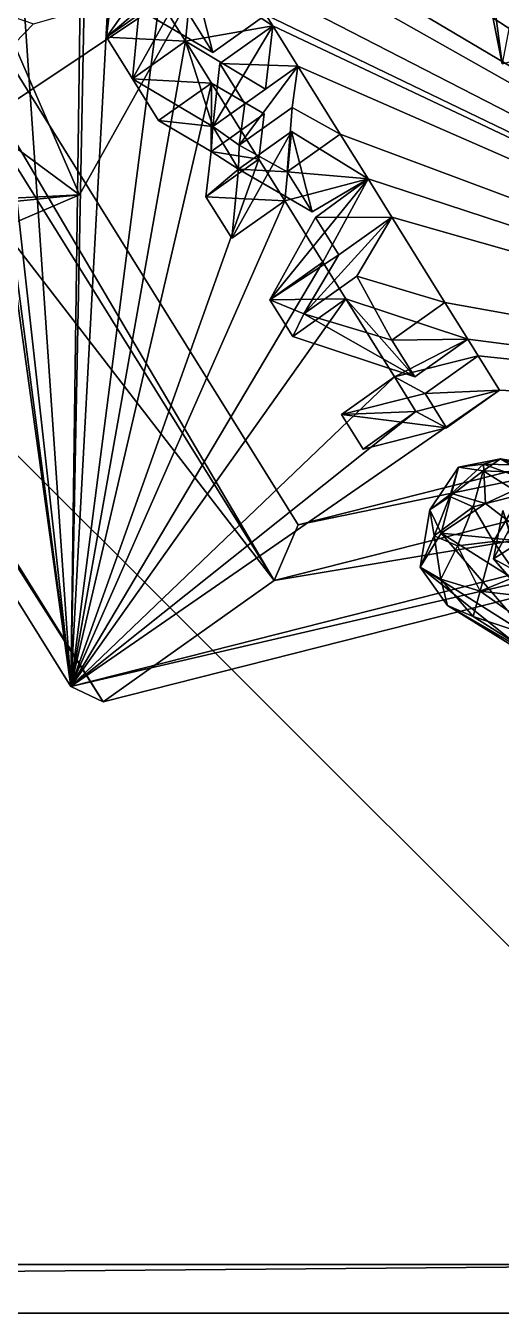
# Model space of a CAD drawing. Header units: metres. Extents: x -7.7 to 8, y -8.9 to 8.6.
# Drawn here: x 4.59 to 5.73, y -5.647 to -2.557 of the extents above; entities that cross this region are included whole.
import ezdxf

# ---------------------------------------------------------------- set-up
doc = ezdxf.new("R2010")
doc.units = ezdxf.units.M
doc.layers.add('LIBERTY', color=1, linetype='CONTINUOUS')

msp = doc.modelspace()

# ---------------------------------------------------------------- linework, layer by layer
at = {"layer": 'LIBERTY', "color": 7}
for points in [[(-7.53329, 8.63299, 0.068), (6.51222, 8.63299, 0.068), (-7.65053, -5.52977, 0.068)], [(-7.65053, -5.52977, 0.068), (6.51222, 8.63299, 0.068), (-7.53329, -5.64701, 0.068)], [(6.51222, 8.63299, 0.068), (6.62947, 8.51574, 0.068), (-7.53329, -5.64701, 0.068)], [(6.62947, 8.51574, 0.068), (6.51222, -5.64701, 0.068), (-7.53329, -5.64701, 0.068)], [(-7.53329, 8.51574, 1.70282), (-7.53329, -5.52977, 1.70282), (6.51222, -5.52977, 1.70282)], [(6.51222, 8.51574, 1.70282), (-7.53329, 8.51574, 1.70282), (6.51222, -5.52977, 1.70282)], [(6.51222, -5.52977, 1.70282), (-7.53329, -5.52977, 1.70282), (-7.53329, -5.64701, 1.58275)], [(6.51222, -5.52977, 1.70282), (-7.53329, -5.64701, 1.58275), (6.51222, -5.64701, 1.58275)], [(-7.53329, -5.64701, 1.58275), (-7.53329, -5.64701, 0.068), (6.51222, -5.64701, 0.068)], [(6.51222, -5.64701, 1.58275), (-7.53329, -5.64701, 1.58275), (6.51222, -5.64701, 0.068)]]:
    msp.add_3dface(points, dxfattribs=at)
at = {"layer": 'LIBERTY', "color": 6}
for points in [[(5.62472, 0.835184, 35.0532), (5.21463, 0.543574, 35.2725), (7.96931, -2.93474, 34.4246)], [(5.62472, 0.835184, 35.0532), (7.96931, -2.93474, 34.4246), (7.92345, -2.77378, 34.3275)], [(5.72459, 0.761822, 34.917), (5.62472, 0.835184, 35.0532), (7.92345, -2.77378, 34.3275)], [(5.72459, 0.761822, 34.917), (7.92345, -2.77378, 34.3275), (5.55437, 0.389197, 34.1031)], [(5.21463, 0.543574, 35.2725), (5.17995, 0.374539, 35.2082), (7.37881, -3.16107, 34.6187)], [(7.55921, -3.22635, 34.6438), (5.21463, 0.543574, 35.2725), (7.37881, -3.16107, 34.6187)], [(5.21463, 0.543574, 35.2725), (7.55921, -3.22635, 34.6438), (7.96931, -2.93474, 34.4246)], [(2.12147, 0.088042, 28.8818), (2.53156, 0.379652, 28.6626), (5.18581, -3.88819, 27.9509)], [(2.53156, 0.379652, 28.6626), (2.68287, 0.361158, 28.6955), (5.18581, -3.88819, 27.9509)], [(7.37881, -3.16107, 34.6187), (5.17995, 0.374539, 35.2082), (5.00973, 0.001915, 34.3944)], [(5.55437, 0.389197, 34.1031), (7.92345, -2.77378, 34.3275), (7.35509, -2.50623, 33.6203)], [(2.68287, 0.361158, 28.6955), (5.24294, -3.75526, 28.0091), (5.18581, -3.88819, 27.9509)], [(2.68287, 0.361158, 28.6955), (7.73809, -3.12207, 33.5176), (5.24294, -3.75526, 28.0091)], [(7.35509, -2.50623, 33.6203), (7.73809, -3.12207, 33.5176), (2.68287, 0.361158, 28.6955)], [(2.13823, -0.026124, 28.9868), (2.12147, 0.088042, 28.8818), (4.77571, -4.17979, 28.1702)], [(4.77571, -4.17979, 28.1702), (2.12147, 0.088042, 28.8818), (5.18581, -3.88819, 27.9509)], [(7.37881, -3.16107, 34.6187), (5.00973, 0.001915, 34.3944), (6.81045, -2.89351, 33.9115)], [(6.81045, -2.89351, 33.9115), (5.00973, 0.001915, 34.3944), (5.92538, -2.24505, 33.1186)], [(4.69831, -4.14255, 28.3003), (2.13823, -0.026124, 28.9868), (4.77571, -4.17979, 28.1702)], [(4.33934, -1.5532, 31.0725), (2.13823, -0.026124, 28.9868), (4.69831, -4.14255, 28.3003)], [(4.56788, -1.56764, 31.4807), (7.19345, -3.50935, 33.8088), (4.51649, -1.50953, 31.4619)], [(7.19345, -3.50935, 33.8088), (4.94154, -1.82965, 31.8311), (4.51649, -1.50953, 31.4619)], [(4.36649, -1.62307, 31.0303), (4.33934, -1.5532, 31.0725), (4.69831, -4.14255, 28.3003)], [(7.19345, -3.50935, 33.8088), (4.56788, -1.56764, 31.4807), (4.6174, -1.64483, 31.4706)], [(4.42903, -1.71975, 31.0187), (4.36649, -1.62307, 31.0303), (4.69831, -4.14255, 28.3003)], [(7.19345, -3.50935, 33.8088), (4.6174, -1.64483, 31.4706), (4.64393, -1.69986, 31.4471)], [(4.54519, -1.90638, 30.9878), (4.42903, -1.71975, 31.0187), (4.69831, -4.14255, 28.3003)], [(7.19345, -3.50935, 33.8088), (4.64393, -1.69986, 31.4471), (4.65513, -1.74391, 31.4094)], [(4.74397, -1.85594, 31.4266), (7.19345, -3.50935, 33.8088), (4.65513, -1.74391, 31.4094)], [(7.19345, -3.50935, 33.8088), (5.2336, -1.92613, 32.249), (4.94154, -1.82965, 31.8311)], [(7.19345, -3.50935, 33.8088), (4.74397, -1.85594, 31.4266), (4.79554, -1.93885, 31.4128)], [(4.72497, -2.19546, 30.9396), (4.54519, -1.90638, 30.9878), (4.69831, -4.14255, 28.3003)], [(7.19345, -3.50935, 33.8088), (4.79554, -1.93885, 31.4128), (4.94421, -2.17485, 31.377)], [(7.19345, -3.50935, 33.8088), (6.81045, -2.89351, 33.9115), (5.2336, -1.92613, 32.249)], [(6.81045, -2.89351, 33.9115), (5.63088, -2.14464, 32.7014), (5.2336, -1.92613, 32.249)], [(6.81045, -2.89351, 33.9115), (5.92538, -2.24505, 33.1186), (5.63088, -2.14464, 32.7014)], [(7.19345, -3.50935, 33.8088), (4.94421, -2.17485, 31.377), (5.00449, -2.27177, 31.3608)], [(4.73577, -2.21283, 30.9367), (4.72497, -2.19546, 30.9396), (4.69831, -4.14255, 28.3003)], [(4.79744, -2.31199, 30.9201), (4.73577, -2.21283, 30.9367), (4.69831, -4.14255, 28.3003)], [(7.19345, -3.50935, 33.8088), (5.00449, -2.27177, 31.3608), (5.10588, -2.4348, 31.3337)], [(4.91102, -2.49463, 30.8897), (4.79744, -2.31199, 30.9201), (4.69831, -4.14255, 28.3003)], [(4.78405, -2.58491, 30.9576), (4.92341, -2.38575, 31.0576), (4.91102, -2.49463, 30.8897)], [(4.79644, -2.47604, 31.1255), (4.92341, -2.38575, 31.0576), (4.78405, -2.58491, 30.9576)], [(4.98902, -2.42813, 31.124), (4.86205, -2.51842, 31.1919), (4.84607, -2.68464, 30.9409)], [(4.98902, -2.42813, 31.124), (4.84607, -2.68464, 30.9409), (4.97304, -2.59435, 30.873)], [(5.03883, -2.62145, 31.3855), (4.86205, -2.51842, 31.1919), (4.98902, -2.42813, 31.124)], [(5.18218, -2.55749, 31.3132), (4.98902, -2.42813, 31.124), (4.97304, -2.59435, 30.873)], [(5.1658, -2.53116, 31.3176), (5.03883, -2.62145, 31.3855), (4.98902, -2.42813, 31.124)], [(5.18218, -2.55749, 31.3132), (5.1658, -2.53116, 31.3176), (4.98902, -2.42813, 31.124)], [(7.19345, -3.50935, 33.8088), (5.10588, -2.4348, 31.3337), (5.1658, -2.53116, 31.3176)], [(4.97304, -2.59435, 30.873), (4.91102, -2.49463, 30.8897), (4.69831, -4.14255, 28.3003)], [(4.86205, -2.51842, 31.1919), (4.79644, -2.47604, 31.1255), (4.78405, -2.58491, 30.9576)], [(4.78405, -2.58491, 30.9576), (4.91102, -2.49463, 30.8897), (4.97304, -2.59435, 30.873)], [(4.86205, -2.51842, 31.1919), (4.78405, -2.58491, 30.9576), (4.84607, -2.68464, 30.9409)], [(5.03883, -2.62145, 31.3855), (4.9789, -2.52509, 31.4015), (4.86205, -2.51842, 31.1919)], [(4.9789, -2.52509, 31.4015), (5.03883, -2.62145, 31.3855), (5.1658, -2.53116, 31.3176)], [(7.19345, -3.50935, 33.8088), (5.1658, -2.53116, 31.3176), (5.18218, -2.55749, 31.3132)], [(5.1653, -2.70902, 31.0801), (5.18218, -2.55749, 31.3132), (4.97304, -2.59435, 30.873)], [(5.03832, -2.79931, 31.148), (5.18218, -2.55749, 31.3132), (5.1653, -2.70902, 31.0801)], [(5.05521, -2.64778, 31.3811), (5.18218, -2.55749, 31.3132), (5.03832, -2.79931, 31.148)], [(5.18218, -2.55749, 31.3132), (5.05521, -2.64778, 31.3811), (5.24246, -2.65441, 31.297)], [(7.19345, -3.50935, 33.8088), (5.18218, -2.55749, 31.3132), (5.24246, -2.65441, 31.297)], [(5.03541, -2.69463, 30.8563), (4.97304, -2.59435, 30.873), (4.69831, -4.14255, 28.3003)], [(4.84607, -2.68464, 30.9409), (4.78405, -2.58491, 30.9576), (4.97304, -2.59435, 30.873)], [(4.84607, -2.68464, 30.9409), (4.97304, -2.59435, 30.873), (5.03541, -2.69463, 30.8563)], [(4.84607, -2.68464, 30.9409), (5.03832, -2.79931, 31.148), (4.97304, -2.59435, 30.873)], [(5.03832, -2.79931, 31.148), (5.1653, -2.70902, 31.0801), (4.97304, -2.59435, 30.873)], [(5.11548, -2.7447, 31.3649), (5.05521, -2.64778, 31.3811), (5.03832, -2.79931, 31.148)], [(5.05521, -2.64778, 31.3811), (5.11548, -2.7447, 31.3649), (5.24246, -2.65441, 31.297)], [(5.24246, -2.65441, 31.297), (5.11548, -2.7447, 31.3649), (5.10217, -2.84343, 31.2087)], [(5.24246, -2.65441, 31.297), (5.10217, -2.84343, 31.2087), (5.22915, -2.75314, 31.1408)], [(5.34385, -2.81744, 31.2698), (5.24246, -2.65441, 31.297), (5.22915, -2.75314, 31.1408)], [(7.19345, -3.50935, 33.8088), (5.24246, -2.65441, 31.297), (5.34385, -2.81744, 31.2698)], [(5.03832, -2.79931, 31.148), (4.84607, -2.68464, 30.9409), (4.90844, -2.78492, 30.9242)], [(4.90844, -2.78492, 30.9242), (4.84607, -2.68464, 30.9409), (5.03541, -2.69463, 30.8563)], [(5.149, -2.87726, 30.8259), (5.03541, -2.69463, 30.8563), (4.69831, -4.14255, 28.3003)], [(5.03441, -2.85868, 31.0617), (4.90844, -2.78492, 30.9242), (5.03541, -2.69463, 30.8563)], [(5.16138, -2.76839, 30.9938), (5.03441, -2.85868, 31.0617), (5.03541, -2.69463, 30.8563)], [(5.16138, -2.76839, 30.9938), (5.03541, -2.69463, 30.8563), (5.149, -2.87726, 30.8259)], [(5.10217, -2.84343, 31.2087), (5.11548, -2.7447, 31.3649), (5.03832, -2.79931, 31.148)], [(5.03441, -2.85868, 31.0617), (5.16138, -2.76839, 30.9938), (5.149, -2.87726, 30.8259)], [(5.10217, -2.84343, 31.2087), (5.21687, -2.90773, 31.3377), (5.22915, -2.75314, 31.1408)], [(5.21687, -2.90773, 31.3377), (5.34385, -2.81744, 31.2698), (5.22915, -2.75314, 31.1408)], [(5.03441, -2.85868, 31.0617), (5.03832, -2.79931, 31.148), (4.90844, -2.78492, 30.9242)], [(5.10002, -2.90105, 31.1281), (5.03832, -2.79931, 31.148), (5.03441, -2.85868, 31.0617)], [(5.10217, -2.84343, 31.2087), (5.03832, -2.79931, 31.148), (5.10002, -2.90105, 31.1281)], [(5.22699, -2.81077, 31.0602), (5.10002, -2.90105, 31.1281), (5.08404, -3.06727, 30.8771)], [(5.22699, -2.81077, 31.0602), (5.08404, -3.06727, 30.8771), (5.21101, -2.97698, 30.8092)], [(5.2768, -3.00409, 31.3217), (5.10002, -2.90105, 31.1281), (5.22699, -2.81077, 31.0602)], [(5.41127, -2.92456, 31.2535), (5.22699, -2.81077, 31.0602), (5.21101, -2.97698, 30.8092)], [(5.41127, -2.92456, 31.2535), (5.2768, -3.00409, 31.3217), (5.22699, -2.81077, 31.0602)], [(5.34385, -2.81744, 31.2698), (5.21687, -2.90773, 31.3377), (5.41127, -2.92456, 31.2535)], [(7.19345, -3.50935, 33.8088), (5.34385, -2.81744, 31.2698), (5.41127, -2.92456, 31.2535)], [(5.10002, -2.90105, 31.1281), (5.03441, -2.85868, 31.0617), (5.02202, -2.96755, 30.8938)], [(5.02202, -2.96755, 30.8938), (5.03441, -2.85868, 31.0617), (5.149, -2.87726, 30.8259)], [(5.21687, -2.90773, 31.3377), (5.10217, -2.84343, 31.2087), (5.10002, -2.90105, 31.1281)], [(5.21101, -2.97698, 30.8092), (5.149, -2.87726, 30.8259), (4.69831, -4.14255, 28.3003)], [(5.02202, -2.96755, 30.8938), (5.149, -2.87726, 30.8259), (5.21101, -2.97698, 30.8092)], [(5.10002, -2.90105, 31.1281), (5.02202, -2.96755, 30.8938), (5.08404, -3.06727, 30.8771)], [(5.2768, -3.00409, 31.3217), (5.21687, -2.90773, 31.3377), (5.10002, -2.90105, 31.1281)], [(5.17567, -3.21461, 30.8526), (5.41127, -2.92456, 31.2535), (5.30265, -3.12433, 30.7847)], [(5.28516, -3.01753, 31.3194), (5.41127, -2.92456, 31.2535), (5.17567, -3.21461, 30.8526)], [(5.41127, -2.92456, 31.2535), (5.21101, -2.97698, 30.8092), (5.30265, -3.12433, 30.7847)], [(5.21687, -2.90773, 31.3377), (5.2768, -3.00409, 31.3217), (5.41127, -2.92456, 31.2535)], [(5.41127, -2.92456, 31.2535), (5.28516, -3.01753, 31.3194), (5.46788, -3.01688, 31.2366)], [(7.19345, -3.50935, 33.8088), (5.41127, -2.92456, 31.2535), (5.46788, -3.01688, 31.2366)], [(5.30265, -3.12433, 30.7847), (5.21101, -2.97698, 30.8092), (4.69831, -4.14255, 28.3003)], [(5.08404, -3.06727, 30.8771), (5.02202, -2.96755, 30.8938), (5.21101, -2.97698, 30.8092)], [(5.34091, -3.10717, 31.3045), (5.28516, -3.01753, 31.3194), (5.17567, -3.21461, 30.8526)], [(5.46788, -3.01688, 31.2366), (5.34091, -3.10717, 31.3045), (5.25689, -3.24849, 30.9594)], [(5.46788, -3.01688, 31.2366), (5.25689, -3.24849, 30.9594), (5.38387, -3.1582, 30.8915)], [(5.28516, -3.01753, 31.3194), (5.34091, -3.10717, 31.3045), (5.46788, -3.01688, 31.2366)], [(5.59506, -3.22136, 31.2025), (5.46788, -3.01688, 31.2366), (5.38387, -3.1582, 30.8915)], [(7.19345, -3.50935, 33.8088), (5.46788, -3.01688, 31.2366), (5.59506, -3.22136, 31.2025)], [(5.25689, -3.24849, 30.9594), (5.34091, -3.10717, 31.3045), (5.17567, -3.21461, 30.8526)], [(5.3577, -3.21284, 30.7699), (5.30265, -3.12433, 30.7847), (4.69831, -4.14255, 28.3003)], [(5.17567, -3.21461, 30.8526), (5.30265, -3.12433, 30.7847), (5.3577, -3.21284, 30.7699)], [(7.73809, -3.12207, 33.5176), (7.75485, -3.23623, 33.6225), (5.24294, -3.75526, 28.0091)], [(5.25689, -3.24849, 30.9594), (5.46808, -3.31165, 31.2704), (5.38387, -3.1582, 30.8915)], [(5.46808, -3.31165, 31.2704), (5.59506, -3.22136, 31.2025), (5.38387, -3.1582, 30.8915)], [(5.47407, -3.39996, 30.7387), (5.3577, -3.21284, 30.7699), (4.69831, -4.14255, 28.3003)], [(5.23072, -3.30313, 30.8378), (5.17567, -3.21461, 30.8526), (5.3577, -3.21284, 30.7699)], [(5.52278, -3.39961, 31.2557), (5.23072, -3.30313, 30.8378), (5.3577, -3.21284, 30.7699)], [(5.64976, -3.30932, 31.1878), (5.52278, -3.39961, 31.2557), (5.3577, -3.21284, 30.7699)], [(5.64976, -3.30932, 31.1878), (5.3577, -3.21284, 30.7699), (5.47407, -3.39996, 30.7387)], [(5.25689, -3.24849, 30.9594), (5.17567, -3.21461, 30.8526), (5.23072, -3.30313, 30.8378)], [(5.24294, -3.75526, 28.0091), (7.75485, -3.23623, 33.6225), (5.18581, -3.88819, 27.9509)], [(7.75485, -3.23623, 33.6225), (7.34476, -3.52784, 33.8418), (5.18581, -3.88819, 27.9509)], [(5.59506, -3.22136, 31.2025), (5.46808, -3.31165, 31.2704), (5.64976, -3.30932, 31.1878)], [(7.19345, -3.50935, 33.8088), (5.59506, -3.22136, 31.2025), (5.64976, -3.30932, 31.1878)], [(5.52278, -3.39961, 31.2557), (5.25689, -3.24849, 30.9594), (5.23072, -3.30313, 30.8378)], [(5.52278, -3.39961, 31.2557), (5.46808, -3.31165, 31.2704), (5.25689, -3.24849, 30.9594)], [(5.46808, -3.31165, 31.2704), (5.52278, -3.39961, 31.2557), (5.64976, -3.30932, 31.1878)], [(5.67449, -3.3491, 31.1812), (5.64976, -3.30932, 31.1878), (5.47407, -3.39996, 30.7387)], [(7.19345, -3.50935, 33.8088), (5.64976, -3.30932, 31.1878), (5.67449, -3.3491, 31.1812)], [(5.54752, -3.43939, 31.2491), (5.67449, -3.3491, 31.1812), (5.47407, -3.39996, 30.7387)], [(5.67449, -3.3491, 31.1812), (5.54752, -3.43939, 31.2491), (5.72606, -3.43201, 31.1674)], [(7.19345, -3.50935, 33.8088), (5.67449, -3.3491, 31.1812), (5.72606, -3.43201, 31.1674)], [(5.52563, -3.48287, 30.7249), (5.47407, -3.39996, 30.7387), (4.69831, -4.14255, 28.3003)], [(5.3471, -3.49025, 30.8066), (5.47407, -3.39996, 30.7387), (5.52563, -3.48287, 30.7249)], [(5.3471, -3.49025, 30.8066), (5.54752, -3.43939, 31.2491), (5.47407, -3.39996, 30.7387)], [(7.19345, -3.50935, 33.8088), (5.72606, -3.43201, 31.1674), (4.69831, -4.14255, 28.3003)], [(5.72606, -3.43201, 31.1674), (5.52563, -3.48287, 30.7249), (4.69831, -4.14255, 28.3003)], [(5.59909, -3.5223, 31.2353), (5.54752, -3.43939, 31.2491), (5.3471, -3.49025, 30.8066)], [(5.72606, -3.43201, 31.1674), (5.59909, -3.5223, 31.2353), (5.52563, -3.48287, 30.7249)], [(5.54752, -3.43939, 31.2491), (5.59909, -3.5223, 31.2353), (5.72606, -3.43201, 31.1674)], [(5.39866, -3.57316, 30.7928), (5.3471, -3.49025, 30.8066), (5.52563, -3.48287, 30.7249)], [(5.59909, -3.5223, 31.2353), (5.3471, -3.49025, 30.8066), (5.39866, -3.57316, 30.7928)], [(5.59909, -3.5223, 31.2353), (5.39866, -3.57316, 30.7928), (5.52563, -3.48287, 30.7249)], [(7.34476, -3.52784, 33.8418), (7.19345, -3.50935, 33.8088), (4.69831, -4.14255, 28.3003)], [(7.34476, -3.52784, 33.8418), (4.69831, -4.14255, 28.3003), (4.77571, -4.17979, 28.1702)], [(7.34476, -3.52784, 33.8418), (4.77571, -4.17979, 28.1702), (5.18581, -3.88819, 27.9509)]]:
    msp.add_3dface(points, dxfattribs=at)
at = {"layer": 'LIBERTY', "color": 8}
for points in [[(4.25346, -1.8885, 23.2834), (3.99404, -2.4262, 23.4057), (4.71943, -2.96293, 17.5534)], [(4.25346, -1.8885, 23.2834), (4.71943, -2.96293, 17.5534), (5.01217, -2.43644, 17.5467)], [(5.81436, -2.6272, 30.5068), (5.76122, -2.30912, 30.4908), (5.70332, -2.42888, 30.3206)], [(4.1868, -2.98941, 11.7613), (4.10462, -2.37792, 11.4317), (4.60871, -2.55229, 11.3975)], [(5.73196, -2.64873, 30.2411), (5.67338, -2.35288, 30.172), (5.76653, -2.46749, 30.0103)], [(5.73196, -2.64873, 30.2411), (5.70332, -2.42888, 30.3206), (5.67338, -2.35288, 30.172)], [(3.99404, -2.4262, 23.4057), (4.25696, -3.16131, 17.6762), (4.71943, -2.96293, 17.5534)], [(5.01217, -2.43644, 17.5467), (4.1868, -2.98941, 11.7613), (4.60871, -2.55229, 11.3975)], [(5.01217, -2.43644, 17.5467), (4.71943, -2.96293, 17.5534), (4.1868, -2.98941, 11.7613)], [(5.81436, -2.6272, 30.5068), (5.70332, -2.42888, 30.3206), (5.73196, -2.64873, 30.2411)], [(4.71943, -2.96293, 17.5534), (3.65165, -3.0719, 12.3051), (4.1868, -2.98941, 11.7613)], [(4.71943, -2.96293, 17.5534), (4.25696, -3.16131, 17.6762), (3.65165, -3.0719, 12.3051)], [(5.61087, -3.67993, 31.4568), (5.62744, -3.61658, 31.5312), (5.6875, -3.60902, 31.4407)], [(5.61087, -3.67993, 31.4568), (5.6875, -3.60902, 31.4407), (5.69231, -3.70403, 31.3288)], [(5.62744, -3.61658, 31.5312), (5.68641, -3.62565, 31.6141), (5.72796, -3.59677, 31.5182)], [(5.62744, -3.61658, 31.5312), (5.72796, -3.59677, 31.5182), (5.6875, -3.60902, 31.4407)], [(5.68641, -3.62565, 31.6141), (5.78363, -3.62903, 31.5819), (5.72796, -3.59677, 31.5182)], [(5.6875, -3.60902, 31.4407), (5.72796, -3.59677, 31.5182), (5.82791, -3.61259, 31.4052)], [(5.69231, -3.70403, 31.3288), (5.6875, -3.60902, 31.4407), (5.80379, -3.65137, 31.295)], [(5.6875, -3.60902, 31.4407), (5.82791, -3.61259, 31.4052), (5.80379, -3.65137, 31.295)], [(5.72796, -3.59677, 31.5182), (5.78363, -3.62903, 31.5819), (5.87738, -3.64776, 31.4831)], [(5.72796, -3.59677, 31.5182), (5.87738, -3.64776, 31.4831), (5.82791, -3.61259, 31.4052)], [(5.55909, -3.71913, 31.55), (5.6067, -3.68653, 31.6201), (5.62744, -3.61658, 31.5312)], [(5.55909, -3.71913, 31.55), (5.62744, -3.61658, 31.5312), (5.61087, -3.67993, 31.4568)], [(5.6067, -3.68653, 31.6201), (5.68641, -3.62565, 31.6141), (5.62744, -3.61658, 31.5312)], [(5.6067, -3.68653, 31.6201), (5.66237, -3.71173, 31.6831), (5.68641, -3.62565, 31.6141)], [(5.66237, -3.71173, 31.6831), (5.77799, -3.68243, 31.6749), (5.68641, -3.62565, 31.6141)], [(5.68641, -3.62565, 31.6141), (5.77799, -3.68243, 31.6749), (5.78363, -3.62903, 31.5819)], [(5.69231, -3.70403, 31.3288), (5.80379, -3.65137, 31.295), (5.81356, -3.79706, 31.1411)], [(5.55909, -3.71913, 31.55), (5.61087, -3.67993, 31.4568), (5.58637, -3.77479, 31.4354)], [(5.56884, -3.78101, 31.6364), (5.6067, -3.68653, 31.6201), (5.55909, -3.71913, 31.55)], [(5.56884, -3.78101, 31.6364), (5.66237, -3.71173, 31.6831), (5.6067, -3.68653, 31.6201)], [(5.58637, -3.77479, 31.4354), (5.61087, -3.67993, 31.4568), (5.69231, -3.70403, 31.3288)], [(5.58637, -3.77479, 31.4354), (5.69231, -3.70403, 31.3288), (5.81356, -3.79706, 31.1411)], [(5.66237, -3.71173, 31.6831), (5.71125, -3.79507, 31.7256), (5.77799, -3.68243, 31.6749)], [(5.77799, -3.68243, 31.6749), (5.71125, -3.79507, 31.7256), (5.83094, -3.80082, 31.6656)], [(5.53576, -3.85661, 31.55), (5.56884, -3.78101, 31.6364), (5.55909, -3.71913, 31.55)], [(5.53576, -3.85661, 31.55), (5.55909, -3.71913, 31.55), (5.58637, -3.77479, 31.4354)], [(5.62528, -3.80499, 31.7002), (5.66237, -3.71173, 31.6831), (5.56884, -3.78101, 31.6364)], [(5.62528, -3.80499, 31.7002), (5.71125, -3.79507, 31.7256), (5.66237, -3.71173, 31.6831)], [(5.71137, -3.83677, 32.0832), (5.74836, -3.76801, 32.168), (5.73355, -3.72061, 32.08)], [(5.71137, -3.83677, 32.0832), (5.73355, -3.72061, 32.08), (5.76168, -3.80474, 31.9697)], [(5.7692, -3.86749, 32.1899), (5.74836, -3.76801, 32.168), (5.71137, -3.83677, 32.0832)], [(5.53576, -3.85661, 31.55), (5.58637, -3.77479, 31.4354), (5.79764, -4.02219, 31.1293)], [(5.58528, -3.88538, 31.6608), (5.56884, -3.78101, 31.6364), (5.53576, -3.85661, 31.55)], [(5.58528, -3.88538, 31.6608), (5.62528, -3.80499, 31.7002), (5.56884, -3.78101, 31.6364)], [(5.58637, -3.77479, 31.4354), (5.81356, -3.79706, 31.1411), (5.82708, -3.92784, 31.047)], [(5.79764, -4.02219, 31.1293), (5.58637, -3.77479, 31.4354), (5.82708, -3.92784, 31.047)], [(5.67957, -3.91437, 31.7174), (5.71125, -3.79507, 31.7256), (5.62528, -3.80499, 31.7002)], [(5.71125, -3.79507, 31.7256), (5.67957, -3.91437, 31.7174), (5.76923, -3.87722, 31.6965)], [(5.71125, -3.79507, 31.7256), (5.76923, -3.87722, 31.6965), (5.83094, -3.80082, 31.6656)], [(5.67957, -3.91437, 31.7174), (5.62528, -3.80499, 31.7002), (5.58528, -3.88538, 31.6608)], [(5.75411, -3.88605, 32.012), (5.71137, -3.83677, 32.0832), (5.76168, -3.80474, 31.9697)], [(5.60143, -3.94844, 31.5536), (5.58528, -3.88538, 31.6608), (5.53576, -3.85661, 31.55)], [(5.82018, -4.08486, 31.227), (5.53576, -3.85661, 31.55), (5.79764, -4.02219, 31.1293)], [(5.60143, -3.94844, 31.5536), (5.53576, -3.85661, 31.55), (5.82018, -4.08486, 31.227)], [(5.79614, -3.93414, 32.0917), (5.71137, -3.83677, 32.0832), (5.75411, -3.88605, 32.012)], [(5.79614, -3.93414, 32.0917), (5.7692, -3.86749, 32.1899), (5.71137, -3.83677, 32.0832)], [(5.66236, -3.97478, 31.6215), (5.58528, -3.88538, 31.6608), (5.60143, -3.94844, 31.5536)], [(5.67957, -3.91437, 31.7174), (5.58528, -3.88538, 31.6608), (5.66236, -3.97478, 31.6215)], [(5.76923, -3.87722, 31.6965), (5.67957, -3.91437, 31.7174), (5.86519, -3.93533, 31.6109)], [(5.67957, -3.91437, 31.7174), (5.66236, -3.97478, 31.6215), (5.85731, -4.03957, 31.5248)], [(5.86519, -3.93533, 31.6109), (5.67957, -3.91437, 31.7174), (5.85731, -4.03957, 31.5248)], [(5.85117, -4.09446, 31.3699), (5.60143, -3.94844, 31.5536), (5.82018, -4.08486, 31.227)], [(5.66236, -3.97478, 31.6215), (5.60143, -3.94844, 31.5536), (5.85117, -4.09446, 31.3699)], [(5.85731, -4.03957, 31.5248), (5.66236, -3.97478, 31.6215), (5.85117, -4.09446, 31.3699)]]:
    msp.add_3dface(points, dxfattribs=at)

doc.saveas('drawing.dxf')
